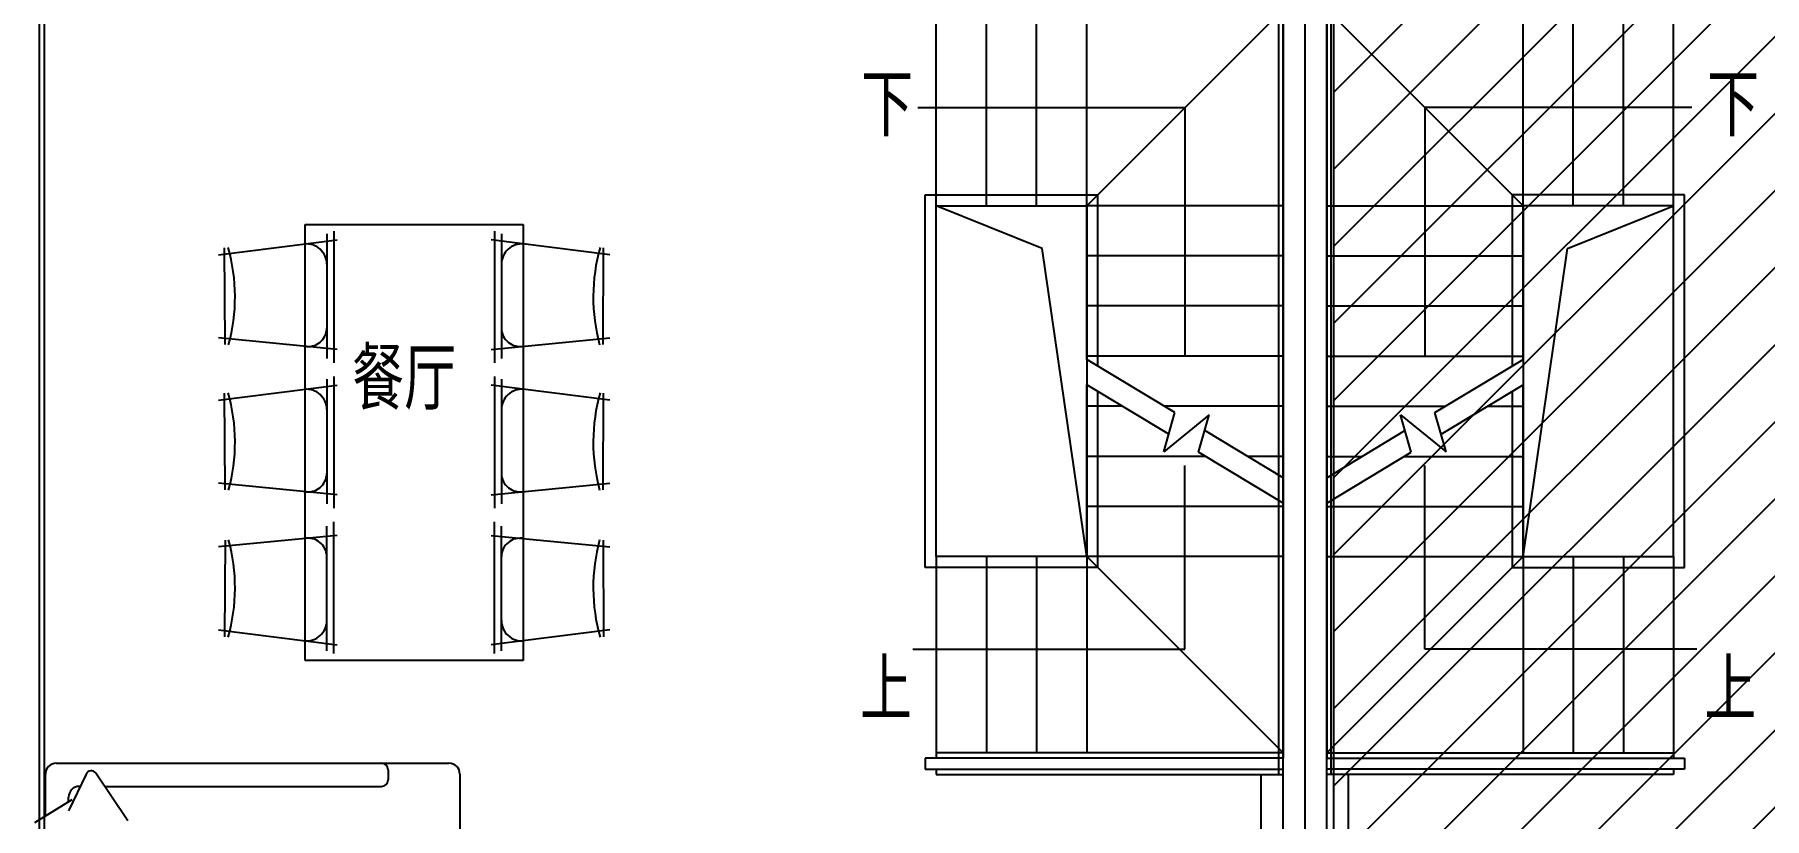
# Model space of a CAD drawing. Extents: x -255202 to 66368, y -6372500 to 603.
# Drawn here: x 28934 to 36863, y -3228764 to -3225168 of the extents above; entities that cross this region are included whole.
import ezdxf
from ezdxf.enums import TextEntityAlignment as Align

# ---------------------------------------------------------------- set-up
doc = ezdxf.new("R2010")
doc.units = 0
doc.header["$LTSCALE"] = 10
doc.header["$MEASUREMENT"] = 0
doc.layers.add('A-门', color=251, linetype='Continuous')
doc.layers.add('L-立面填充1', color=253, linetype='Continuous')
doc.styles.add('L~1D$0$黑体', font='simhei.ttf')
doc.styles.add('L~1Z$0$黑体', font='simhei.ttf')
doc.styles.add('宋体', font='', dxfattribs={"width": 0.8})
doc.styles.add('细黑体', font='', dxfattribs={"width": 0.7})
doc.styles.get('宋体').set_extended_font_data('STXihei')
doc.styles.get('细黑体').set_extended_font_data('STXihei')

# ---------------------------------------------------------------- blocks, each defined once
blk = doc.blocks.new('ty')
at = {"layer": 'A-门', "color": 8}
for p, q in [((48579.7, 4262.6), (48579.7, -13753.8)), ((42779.7, -9693.9), (42779.7, -1693.9)), ((48479.7, -9693.9), (48479.7, -1693.9)), ((48679.7, -9693.9), (48679.7, -1693.9)), ((42779.7, -9593.9), (42779.7, -1793.9)), ((42799.7, -1813.9), (42799.7, -9573.9)), ((46889.7, -2693.9), (46889.7, -1793.9)), ((47119.7, -2693.9), (47119.7, -1793.9)), ((47349.7, -2693.9), (47349.7, -1793.9)), ((47579.7, -2693.9), (48479.7, -1793.9)), ((47579.7, -2693.9), (47579.7, -1793.9)), ((48459.7, -5303.9), (48459.7, -1813.9)), ((48459.7, -5303.9), (48459.7, -1813.9)), ((48479.7, -9593.9), (48479.7, -1793.9)), ((48479.7, -1793.9), (48479.7, -5228.9)), ((48679.7, -9593.9), (48679.7, -1793.9)), ((49579.7, -2693.9), (48679.7, -1793.9)), ((48679.7, -1793.9), (48679.7, -5228.9)), ((48699.7, -5303.9), (48699.7, -1813.9)), ((49579.7, -2693.9), (49579.7, -1793.9)), ((49809.7, -2693.9), (49809.7, -1793.9)), ((50039.7, -2693.9), (50039.7, -1793.9)), ((50269.7, -2693.9), (50269.7, -1793.9)), ((46805.1, -2243.9), (48029.7, -2243.9)), ((48029.7, -2243.9), (48029.7, -3083.9)), ((50354.2, -2243.9), (49129.7, -2243.9)), ((49129.7, -2243.9), (49129.7, -3083.9)), ((46839.7, -4353.9), (46839.7, -2643.9)), ((46839.7, -2643.9), (47629.7, -2643.9)), ((46889.7, -4303.9), (46889.7, -2693.9)), ((46889.7, -2693.9), (47579.7, -2693.9)), ((47375, -2890.9), (46889.7, -2693.9)), ((47579.7, -2693.9), (47579.7, -4073.9)), ((47579.7, -3398.9), (47579.7, -2693.9)), ((48479.7, -2693.9), (47579.7, -2693.9)), ((47629.7, -2643.9), (47629.7, -3429.1)), ((48479.7, -3942.1), (48479.7, -2693.9)), ((48679.7, -3942.1), (48679.7, -2693.9)), ((48679.7, -2693.9), (49579.7, -2693.9)), ((50319.7, -2643.9), (49529.7, -2643.9)), ((49529.7, -2643.9), (49529.7, -3429.1)), ((50269.7, -2693.9), (49579.7, -2693.9)), ((49579.7, -2693.9), (49579.7, -4073.9)), ((49579.7, -3398.9), (49579.7, -2693.9)), ((49784.3, -2890.9), (50269.7, -2693.9)), ((50269.7, -4303.9), (50269.7, -2693.9)), ((50319.7, -4353.9), (50319.7, -2643.9)), ((47579.7, -2763.9), (47579.7, -2739.9)), ((48479.7, -2739.9), (48479.7, -2763.9)), ((48679.7, -2739.9), (48679.7, -2763.9)), ((49579.7, -2763.9), (49579.7, -2739.9)), ((43599.5, -2919.2), (44143.3, -2850.8)), ((43996.4, -4779.7), (43996.4, -2779.7)), ((43996.4, -2779.7), (44996.4, -2779.7)), ((44096.4, -2823), (44096.4, -3395.4)), ((44127.6, -2811.5), (44127.6, -3414.6)), ((45393.3, -2919.2), (44849.5, -2850.8)), ((44865.1, -2811.5), (44865.1, -3414.6)), ((44896.4, -2823), (44896.4, -3395.4)), ((44996.4, -2779.7), (44996.4, -4779.7)), ((43629.7, -3331.4), (43627.6, -2887.3)), ((45363.1, -3331.4), (45365.1, -2887.3)), ((47579.7, -4303.9), (47375, -2890.9)), ((48479.7, -2923.9), (47579.7, -2923.9)), ((48679.7, -2923.9), (49579.7, -2923.9)), ((49579.7, -4303.9), (49784.3, -2890.9)), ((48029.7, -3083.9), (48029.7, -3383.9)), ((49129.7, -3083.9), (49129.7, -3383.9)), ((48479.7, -3153.9), (47579.7, -3153.9)), ((48679.7, -3153.9), (49579.7, -3153.9)), ((44143.3, -3353), (43599.5, -3300.1)), ((44849.5, -3353), (45393.3, -3300.1)), ((48479.7, -3383.9), (47579.7, -3383.9)), ((47984.2, -3643.1), (47579.7, -3398.9)), ((48679.7, -3383.9), (49579.7, -3383.9)), ((49175.1, -3643.1), (49579.7, -3398.9)), ((44127.6, -3478.1), (44127.6, -4081.3)), ((44865.1, -3478.1), (44865.1, -4081.3)), ((43599.5, -3585.8), (44143.3, -3517.5)), ((43629.7, -3998.1), (43627.6, -3553.9)), ((44096.4, -3489.6), (44096.4, -4062)), ((45393.3, -3585.8), (44849.5, -3517.5)), ((44896.4, -3489.6), (44896.4, -4062)), ((45363.1, -3998.1), (45365.1, -3553.9)), ((47579.7, -4303.9), (47579.7, -3515.7)), ((47955.5, -3742.5), (47579.7, -3515.7)), ((47629.7, -3545.9), (47629.7, -4353.9)), ((49203.9, -3742.5), (49579.7, -3515.7)), ((49529.7, -3545.9), (49529.7, -4353.9)), ((49579.7, -4303.9), (49579.7, -3515.7)), ((47742.4, -3613.9), (47579.7, -3613.9)), ((47932.4, -3822.5), (47984.2, -3643.1)), ((48479.7, -3613.9), (47935.9, -3613.9)), ((48679.7, -3613.9), (49223.4, -3613.9)), ((49227, -3822.5), (49175.1, -3643.1)), ((49416.9, -3613.9), (49579.7, -3613.9)), ((48141.7, -3653.7), (47932.4, -3822.5)), ((48092.2, -3825.1), (48141.7, -3653.7)), ((48479.7, -3942.1), (48120.9, -3725.6)), ((48679.7, -3942.1), (49038.4, -3725.6)), ((49067.1, -3825.1), (49017.6, -3653.7)), ((49017.6, -3653.7), (49227, -3822.5)), ((48123.4, -3843.9), (47579.7, -3843.9)), ((48029.7, -4185.5), (48029.7, -3885.5)), ((48479.7, -4058.9), (48092.2, -3825.1)), ((48479.7, -3843.9), (48316.9, -3843.9)), ((48679.7, -4058.9), (49067.1, -3825.1)), ((48679.7, -3843.9), (48842.4, -3843.9)), ((49035.9, -3843.9), (49579.7, -3843.9)), ((49129.7, -4185.5), (49129.7, -3885.5)), ((44143.3, -4019.7), (43599.5, -3966.7)), ((44849.5, -4019.7), (45393.3, -3966.7)), ((47579.7, -4058.9), (47579.7, -4303.9)), ((48479.7, -4073.9), (47579.7, -4073.9)), ((48479.7, -4303.9), (48479.7, -4058.9)), ((48679.7, -4303.9), (48679.7, -4058.9)), ((48679.7, -4073.9), (49579.7, -4073.9)), ((49579.7, -4058.9), (49579.7, -4303.9)), ((44096.4, -4736.4), (44096.4, -4164.1)), ((44127.6, -4747.9), (44127.6, -4144.8)), ((44865.1, -4747.9), (44865.1, -4144.8)), ((44896.4, -4736.4), (44896.4, -4164.1)), ((48029.7, -4728.9), (48029.7, -4185.5)), ((49129.7, -4728.9), (49129.7, -4185.5)), ((44143.3, -4206.4), (43599.5, -4259.4)), ((43629.7, -4228), (43627.6, -4672.1)), ((44849.5, -4206.4), (45393.3, -4259.4)), ((45363.1, -4228), (45365.1, -4672.1)), ((47629.7, -4353.9), (46839.7, -4353.9)), ((46889.7, -4303.9), (46889.7, -5203.9)), ((47579.7, -4303.9), (46889.7, -4303.9)), ((47119.7, -4303.9), (47119.7, -5203.9)), ((47349.7, -4303.9), (47349.7, -5203.9)), ((47579.7, -4303.9), (47579.7, -5203.9)), ((47579.7, -4303.9), (48479.7, -5203.9)), ((48479.7, -4303.9), (47579.7, -4303.9)), ((49579.7, -4303.9), (48679.7, -5203.9)), ((48679.7, -4303.9), (49579.7, -4303.9)), ((49529.7, -4353.9), (50319.7, -4353.9)), ((49579.7, -4303.9), (49579.7, -5203.9)), ((49579.7, -4303.9), (50269.7, -4303.9)), ((49809.7, -4303.9), (49809.7, -5203.9)), ((50039.7, -4303.9), (50039.7, -5203.9)), ((50269.7, -4303.9), (50269.7, -5203.9)), ((43599.5, -4640.3), (44143.3, -4708.6)), ((45393.3, -4640.3), (44849.5, -4708.6)), ((46782.7, -4728.9), (48029.7, -4728.9)), ((50376.6, -4728.9), (49129.7, -4728.9)), ((44996.4, -4779.7), (43996.4, -4779.7)), ((48479.7, -5228.9), (46839.7, -5228.9)), ((46839.7, -5228.9), (46839.7, -5278.9)), ((48479.7, -5203.9), (46889.7, -5203.9)), ((46889.7, -5203.9), (46889.7, -5228.9)), ((48479.7, -5303.9), (48479.7, -5203.9)), ((48479.7, -5278.9), (48479.7, -5228.9)), ((48679.7, -5303.9), (48679.7, -5203.9)), ((48679.7, -5203.9), (50269.7, -5203.9)), ((48679.7, -5228.9), (50319.7, -5228.9)), ((48679.7, -5278.9), (48679.7, -5228.9)), ((50269.7, -5203.9), (50269.7, -5228.9)), ((50319.7, -5228.9), (50319.7, -5278.9)), ((42806, -5494.3), (42806, -5302)), ((42856, -5252), (44656.1, -5252)), ((42992.6, -5301.4), (42911.9, -5469.6)), ((43184.5, -5516.3), (43037.8, -5297.1)), ((44377.1, -5282), (44377.1, -5328)), ((44706.1, -5302), (44706.1, -6022)), ((46839.7, -5278.9), (48479.7, -5278.9)), ((46889.7, -5278.9), (46889.7, -5303.9)), ((46889.7, -5303.9), (48479.7, -5303.9)), ((48379.7, -6205.4), (48379.7, -5303.9)), ((48379.7, -5303.9), (48459.7, -5303.9)), ((50319.7, -5278.9), (48679.7, -5278.9)), ((50269.7, -5303.9), (48679.7, -5303.9)), ((48779.7, -5303.9), (48699.7, -5303.9)), ((48779.7, -6205.4), (48779.7, -5303.9)), ((50269.7, -5278.9), (50269.7, -5303.9)), ((42961.9, -5358), (42965.5, -5358)), ((43078.5, -5358), (44347.1, -5358)), ((42926.6, -5419.8), (42756.6, -5524.8)), ((42911.9, -5428.9), (42911.9, -5408))]:
    blk.add_line(p, q, dxfattribs=at)
for centre, radius, start, end in [((42843.5, -3113.1), 832, 344.67211, 15.89044), ((44002.6, -2963), 93.7, 0, 95.71059), ((44002.6, -2963), 93.7, 0, 95.71059), ((44990.1, -2963), 93.7, 84.28941, 180), ((46149.3, -3113.1), 832, 164.10956, 195.32789), ((44010, -3253.7), 86.4, 258.84673, 358.82053), ((44982.7, -3253.7), 86.4, 181.17947, 281.15327), ((42843.5, -3779.7), 832, 344.67211, 15.89044), ((44002.6, -3629.6), 93.7, 0, 95.71059), ((44990.1, -3629.6), 93.7, 84.28941, 180), ((46149.3, -3779.7), 832, 164.10956, 195.32789), ((44010, -3920.3), 86.4, 258.84673, 358.82053), ((44982.7, -3920.3), 86.4, 181.17947, 281.15327), ((42843.5, -4446.3), 832, 344.10956, 15.32789), ((44010, -4305.7), 86.4, 1.17947, 101.15327), ((44982.7, -4305.7), 86.4, 78.84673, 178.82053), ((46149.3, -4446.3), 832, 164.67211, 195.89044), ((44002.6, -4596.4), 93.7, 264.28941, 0), ((44990.1, -4596.4), 93.7, 180, 275.71059), ((42856, -5302), 50, 90, 180), ((43016.5, -5312.9), 26.5, 36.42799, 154.35164), ((44347.1, -5282), 30, 0, 90), ((44656.1, -5302), 50, 0, 90), ((42961.9, -5408), 50, 90, 179.99991), ((44347.1, -5328), 30, 270, 0)]:
    blk.add_arc(centre, radius, start, end, dxfattribs=at)
at = {"layer": 'A-门', "color": 8, "style": '细黑体', "width": 0.7}
for s, p in [('下', (46545.4, -2348.3)), ('下', (50424, -2348.3)), ('餐厅', (44211.7, -3604)), ('上', (46540.4, -5028.3)), ('上', (50410.5, -5028.3))]:
    blk.add_text(s, height=250, dxfattribs=at).set_placement(p)
at = {"layer": 'A-门', "color": 8, "width": 0.75}
for rotation, style, p in [(90, 'L~1D$0$黑体', (30165.4, -8870.6)), (90, 'L~1D$0$黑体', (55174.4, -8847)), (180, 'L~1Z$0$黑体', (41491.3, -10055.8))]:
    blk.add_attdef('1/AC', text='', height=120, rotation=rotation, dxfattribs=dict(at, style=style)).set_placement(p, align=Align.MIDDLE)
at = {"layer": 'A-门', "color": 8, "style": '宋体'}
for text_generation_flag, p in [(6, (36240.8, -8783.5, -6.9)), (2, (37300.4, -8783.5, -6.9)), (6, (48058.9, -8783.5, -6.9)), (2, (49118.5, -8783.5, -6.9))]:
    blk.add_attdef('KT', text='', height=79.4, rotation=90, dxfattribs=dict(at, text_generation_flag=text_generation_flag)).set_placement(p, align=Align.MIDDLE)
at = {"layer": 'A-门', "color": 8, "style": 'L~1Z$0$黑体', "text_generation_flag": 4, "width": 0.75}
blk.add_attdef('1/AC', text='', height=120, dxfattribs=at).set_placement((43868.1, -10055.8), align=Align.MIDDLE)

msp = doc.modelspace()

# ---------------------------------------------------------------- block references
at = {"layer": 'L-立面填充1'}
msp.add_blockref('ty', (-13822.9, -3223259.1), dxfattribs=at)

# ---------------------------------------------------------------- next in the draw order: hatches: boundary and pattern name
h = msp.add_hatch()
h.set_pattern_fill('ANSI31', color=1, scale=2000, style=0)
h.set_pattern_definition([(45, (29643.12, -3188958.3), (-176.7767, 176.7767), [])])
h.paths.add_polyline_path([(40988.8, -3218386.4), (40988.8, -3236150.4), (40788.8, -3236150.4), (40788.8, -3235950.4), (38988.8, -3235950.4), (38988.8, -3236050.4), (35088.8, -3236050.4), (35088.8, -3236150.4), (34888.8, -3236150.4), (34888.8, -3218386.4)])

# ---------------------------------------------------------------- next in the draw order: linework, layer by layer
at = {"color": 1}
msp.add_lwpolyline([(40987.3, -3218386.4), (40988.8, -3218386.4), (40988.8, -3236150.4), (40788.8, -3236150.4), (40788.8, -3235950.4), (38988.8, -3235950.4), (38988.8, -3236050.4), (35088.8, -3236050.4), (35088.8, -3236150.4), (34888.8, -3236150.4), (34888.8, -3218386.4), (40988.8, -3218386.4)], dxfattribs=at)

doc.saveas('drawing.dxf')
